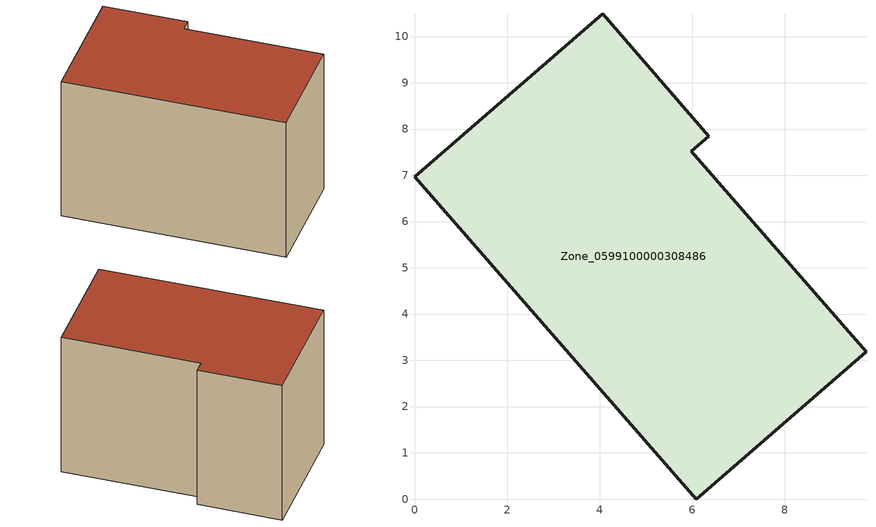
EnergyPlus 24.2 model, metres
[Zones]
Zone_0599100000308486
 floor ground (C_G): 5.98,7.52 9.76,3.19 6.09,0 0,6.97 4.07,10.49 6.36,7.85 z0
 wall outside (C_F): 0,6.97 6.09,0 9.76,3.19 5.98,7.52 6.36,7.85 4.07,10.49 0,6.97 z0:6.44
 roof outside (C_R): 6.36,7.85 4.07,10.49 0,6.97 6.09,0 9.76,3.19 5.98,7.52 z6.44
[BUILDING]
Pand.0599100000308486: North Axis=0; Terrain=City; Loads Convergence Tolerance Value=0.04; Temperature Convergence Tolerance Value=0.4; Solar Distribution=FullExterior; Maximum Number of Warmup Days=25; Minimum Number of Warmup Days=1
[Site:Location]
Rotterdam.The.Hague.AP_ZH_NLD Design_Conditions: Latitude=51.96; Longitude=4.45; Time Zone=1; Elevation=-4.5
[SITE:GROUNDTEMPERATURE:BUILDINGSURFACE]
18, 18, 18, 18, 18, 18, 18, 18, 18, 18, 18, 18
[MATERIAL] Thermal Absorptance=0.9; Solar Absorptance=0.7; Visible Absorptance=0.7
Name | Roughness | Thickness | Conductivity | Density | Specific Heat
G.TC.1946 | MediumSmooth | 0.15 | 1 | 540 | 1210
F.TC.1946 | Rough | 0.3 | 0.857143 | 1920 | 840
R.TC.1946 | MediumRough | 0.2 | 0.909091 | 1500 | 1000
[CONSTRUCTION]
C_G: G.TC.1946
C_F: F.TC.1946
C_R: R.TC.1946
[ZONE]
Zone_0599100000308486: Type=1; Multiplier=1; Ceiling Height=Autocalculate; Volume=Autocalculate; Floor Area=autocalculate; Part of Total Floor Area=Yes
[ZONEINFILTRATION:DESIGNFLOWRATE]
Infil_Zone_0599100000308486: Zone or ZoneList or Space or SpaceList=Zone_0599100000308486; Schedule=AlwaysOn; Design Flow Rate Calculation Method=Flow/Area; Flow Rate per Floor Area=0.003; Constant Term Coefficient=1; Temperature Term Coefficient=0; Velocity Term Coefficient=0; Velocity Squared Term Coefficient=0
[HVACTEMPLATE:ZONE:IDEALLOADSAIRSYSTEM]
Zone_0599100000308486: Maximum Heating Supply Air Temperature=50; Minimum Cooling Supply Air Temperature=13; Maximum Heating Supply Air Humidity Ratio=0.0156; Minimum Cooling Supply Air Humidity Ratio=0.0077; Heating Limit=NoLimit; Cooling Limit=NoLimit; Dehumidification Control Type=ConstantSensibleHeatRatio; Cooling Sensible Heat Ratio=0.7; Dehumidification Setpoint=60; Humidification Control Type=None; Humidification Setpoint=30; Outdoor Air Method=None; Outdoor Air Flow Rate per Person=0.00944; Outdoor Air Flow Rate per Zone Floor Area=0; Outdoor Air Flow Rate per Zone=0; Demand Controlled Ventilation Type=None; Outdoor Air Economizer Type=NoEconomizer; Heat Recovery Type=None; Sensible Heat Recovery Effectiveness=0.7; Latent Heat Recovery Effectiveness=0.65
[ZONECONTROL:THERMOSTAT]
ThermostatControl_Zone_0599100000308486: Zone or ZoneList=Zone_0599100000308486; Control Type Schedule=DualSetpointControlType; Control 1=Thermostat_Zone_0599100000308486; Temperature Difference Between Cutout And Setpoint=0
[THERMOSTATSETPOINT:DUALSETPOINT]
Thermostat_Zone_0599100000308486: Heating Setpoint Temperature Schedule=HeatingSetpoint_Zone_0599100000308486; Cooling Setpoint Temperature Schedule=CoolingSetpoint_Zone_0599100000308486
[SCHEDULE:COMPACT]
HeatingSetpoint_Zone_0599100000308486: Through: 12/31, For: AllDays, Until: 24:00, 21
CoolingSetpoint_Zone_0599100000308486: Through: 12/31, For: AllDays, Until: 24:00, 24
DualSetpointControlType: Through: 12/31, For: AllDays, Until: 24:00, 4
AlwaysOn: Through: 12/31, For: AllDays, Until: 24:00, 1
